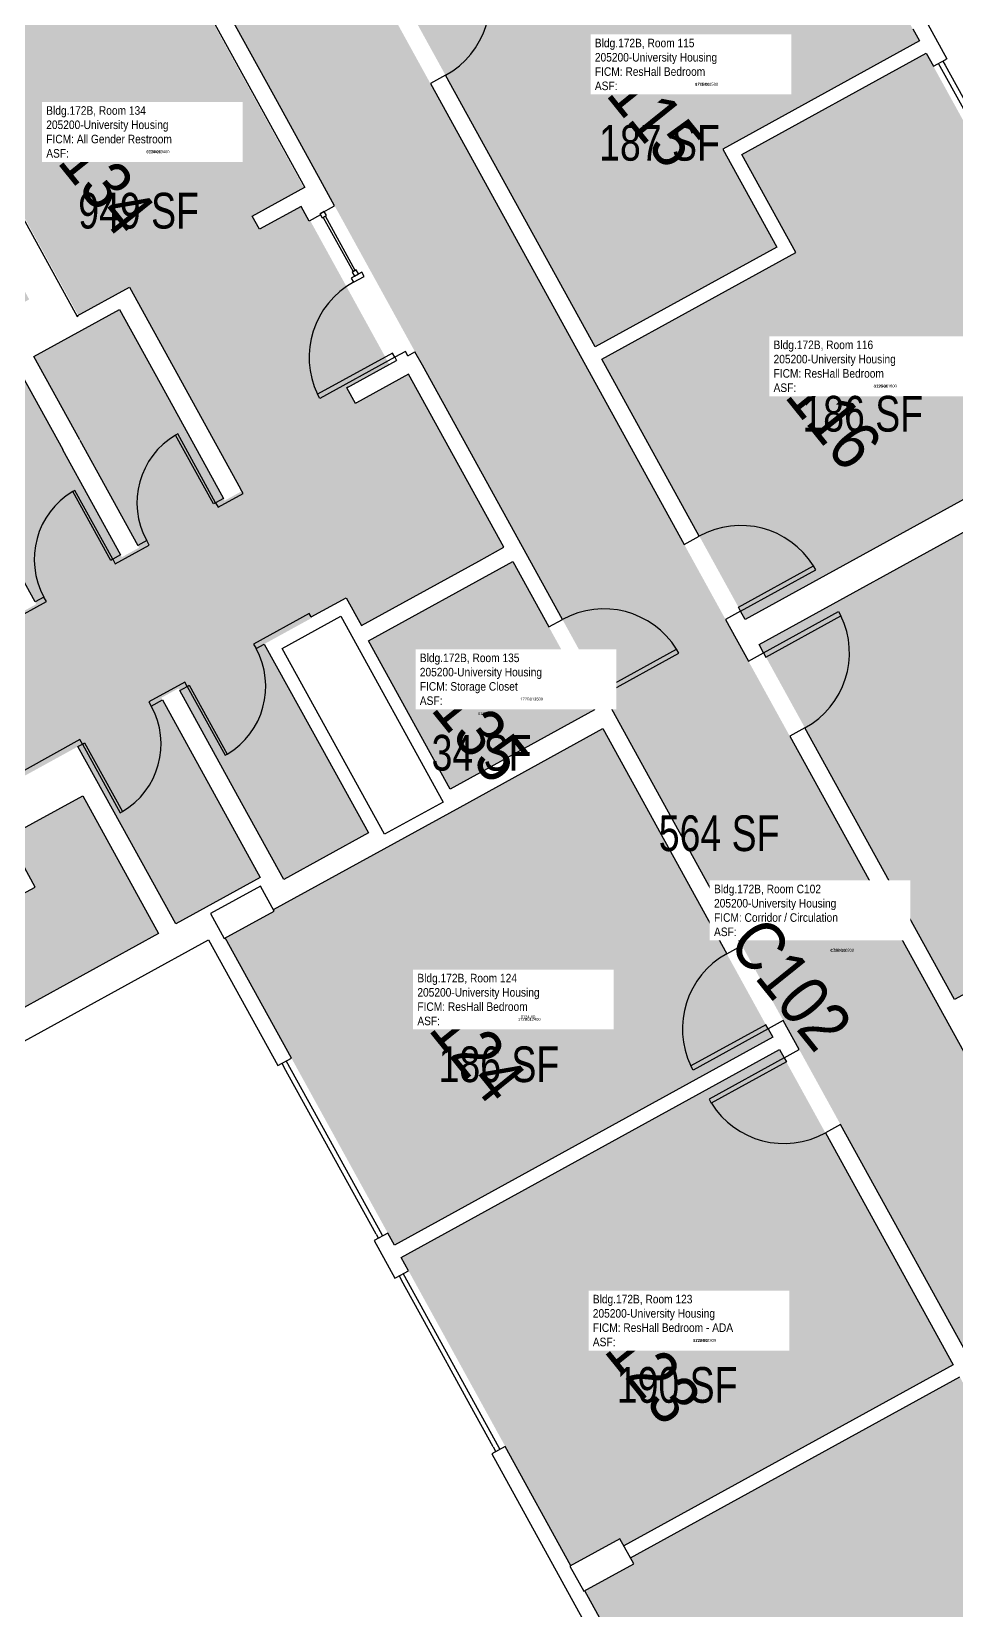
# Model space of a CAD drawing. Header units: inches. Extents: x 69233640 to 69235941, y 27660565 to 27663153.
# Drawn here: x 69235094 to 69235483, y 27660992 to 27661656 of the extents above; entities that cross this region are included whole.
import ezdxf
from ezdxf.enums import TextEntityAlignment as Align

# ---------------------------------------------------------------- set-up
doc = ezdxf.new("R2010")
doc.units = ezdxf.units.IN
doc.header["$LTSCALE"] = 100
doc.header["$MEASUREMENT"] = 0
for name, color, linetype in [('A-COLS', 5, 'CONTINUOUS'), ('A-DOOR', 2, 'CONTINUOUS'), ('A-GLAZ', 1, 'CONTINUOUS'), ('A-IDEN-RNUM', 7, 'CONTINUOUS'), ('A-IDEN-SNUM', 4, 'CONTINUOUS'), ('A-IDEN-VNUM', 4, 'CONTINUOUS'), ('A-WALL', 5, 'CONTINUOUS'), ('AREA-TEXT', 3, 'CONTINUOUS'), ('Rooms-Category-Color', 7, 'CONTINUOUS'), ('Rooms-College-Color', 7, 'CONTINUOUS'), ('Rooms-Department-Color', 7, 'CONTINUOUS'), ('Rooms-Division-Color', 7, 'CONTINUOUS'), ('Rooms-Information', 7, 'CONTINUOUS')]:
    doc.layers.add(name, color=color, linetype=linetype)
doc.styles.add('CP_AREA', font='arial.ttf', dxfattribs={"height": 15})
doc.styles.add('CP_ROOMSNUMBER', font='arial.ttf', dxfattribs={"height": 1})
doc.styles.add('CP_ROOMVNUMBER', font='arial.ttf', dxfattribs={"width": 0.85, "height": 0.075})

# ---------------------------------------------------------------- blocks, each defined once
blk = doc.blocks.new('08_Single-Flush - 08 Door_Single-Flush  3_-0_ x 7_-0_-3899613-LEVEL 1')
at = {"layer": 'A-DOOR'}
for p, q in [((16, 3.62), (16, 39.57)), ((18, 39.57), (16, 39.57)), ((18, 3.62), (18, 39.57)), ((18, 3.62), (16, 3.62))]:
    blk.add_line(p, q, dxfattribs=at)
at = {"layer": 'A-DOOR', "lineweight": 25}
blk.add_arc((18, 3.62), 36, 93.18474, 180, dxfattribs=at)
blk = doc.blocks.new('08_Single-Flush - 08 Door_Single-Flush  3_-0_ x 7_-0_-3899614-LEVEL 1')
at = {"layer": 'A-DOOR'}
for p, q in [((16, -3.62), (16, -39.57)), ((18, -3.62), (16, -3.62)), ((18, -3.62), (18, -39.57)), ((18, -39.57), (16, -39.57))]:
    blk.add_line(p, q, dxfattribs=at)
at = {"layer": 'A-DOOR', "lineweight": 25}
blk.add_arc((18, -3.62), 36, 180, 266.81526, dxfattribs=at)
blk = doc.blocks.new('08_Single-Flush - 08 Door_Single-Flush  3_-0_ x 7_-0_ - 45 MIN-2053442-LEVEL 1')
at = {"layer": 'A-DOOR'}
for p, q in [((16, 3.25), (16, 39.19)), ((18, 39.19), (16, 39.19)), ((18, 3.25), (18, 39.19)), ((18, 3.25), (16, 3.25))]:
    blk.add_line(p, q, dxfattribs=at)
at = {"layer": 'A-DOOR', "lineweight": 25}
blk.add_arc((18, 3.25), 36, 93.18474, 180, dxfattribs=at)
blk = doc.blocks.new('Panel Door2 - Panel Door_2_-9_ x 7_-8_-3133977-LEVEL 1')
at = {"layer": 'A-DOOR'}
for p, q in [((15.5, 1.06), (15.5, 34.05)), ((16.5, 34.05), (15.5, 34.05)), ((16.5, 1.06), (16.5, 34.05)), ((16.5, 1.06), (15.5, 1.06))]:
    blk.add_line(p, q, dxfattribs=at)
at = {"layer": 'A-DOOR', "lineweight": 25}
blk.add_arc((16.5, 1.06), 33, 91.7365, 180, dxfattribs=at)
blk = doc.blocks.new('08_Single-Flush - 08 Door_Single-Flush  3_-0_ x 7_-0_-2482383-LEVEL 1')
at = {"layer": 'A-DOOR'}
for p, q in [((16, -2.5), (16, -38.44)), ((18, -2.5), (16, -2.5)), ((18, -2.5), (18, -38.44)), ((18, -38.44), (16, -38.44))]:
    blk.add_line(p, q, dxfattribs=at)
at = {"layer": 'A-DOOR', "lineweight": 25}
blk.add_arc((18, -2.5), 36, 180, 266.81526, dxfattribs=at)

msp = doc.modelspace()

# ---------------------------------------------------------------- hatches: boundary and pattern name
at = {"layer": 'Rooms-Category-Color', "true_color": 0xadadad}
for points in [[(69235683.3, 27660744.7), (69235735.28, 27660773.3), (69235692.05, 27660851.87), (69235616.61, 27660988.98), (69235541.16, 27661126.1), (69235476.82, 27661243.04), (69235390.42, 27661400.06), (69235325.93, 27661517.27), (69235239.39, 27661674.56), (69235164.57, 27661810.52), (69235108.26, 27661912.87), (69235083.06, 27661958.67), (69235030.51, 27661929.75), (69235085.63, 27661829.58), (69235088.19, 27661824.93), (69235088.19, 27661824.93), (69235215.57, 27661593.42), (69235215.57, 27661593.42), (69235221.75, 27661582.19), (69235254.95, 27661521.84), (69235258.36, 27661515.65), (69235258.36, 27661515.65), (69235300.42, 27661439.21), (69235336.3, 27661373.99), (69235338.38, 27661370.22), (69235338.36, 27661370.21), (69235413.18, 27661234.24), (69235488.89, 27661096.63), (69235639.63, 27660822.67), (69235642.54, 27660817.38), (69235670.48, 27660766.61), (69235670.5, 27660766.63), (69235674.78, 27660758.83), (69235682.73, 27660744.38)], [(69235028.27, 27661436.78), (69235027.78, 27661436.51), (69235027.78, 27661436.5), (69235028.22, 27661436.74), (69235053.11, 27661391.51), (69235045.88, 27661387.54), (69235020.03, 27661434.52), (69235020.08, 27661434.55), (69235001.76, 27661467.85), (69234965.84, 27661448.08), (69234985.12, 27661413.04), (69234985.07, 27661413.01), (69235009.45, 27661368.7), (69234987.89, 27661356.84), (69235017.21, 27661303.57), (69235017.21, 27661303.57), (69235058.75, 27661228.07), (69235147.56, 27661276.94), (69235115.74, 27661334.77), (69235084.25, 27661317.44), (69235095.82, 27661296.41), (69235090.35, 27661293.4), (69235069.57, 27661331.17), (69235113.76, 27661355.48), (69235135.5, 27661315.96), (69235136.47, 27661314.21), (69235154.79, 27661280.92), (69235190.27, 27661300.44), (69235170.96, 27661335.53), (69235170.96, 27661335.53), (69235148.73, 27661375.93), (69235155.96, 27661379.91), (69235180.88, 27661334.63), (69235180.93, 27661334.66), (69235200.21, 27661299.61), (69235235.69, 27661319.13), (69235216.41, 27661354.18), (69235216.36, 27661354.15), (69235191.95, 27661398.5), (69235211.94, 27661409.5), (69235211.7, 27661409.94), (69235226.32, 27661417.98), (69235232.77, 27661406.27), (69235292.52, 27661439.15), (69235252.52, 27661511.87), (69235230.2, 27661499.59), (69235226.58, 27661506.16), (69235244.47, 27661516), (69235211.2, 27661576.46), (69235210.77, 27661576.22), (69235207.39, 27661582.36), (69235189.94, 27661572.76), (69235186.93, 27661578.23), (69235208.59, 27661590.15), (69235159.73, 27661678.96), (69235138.11, 27661667.06), (69235135.1, 27661672.54), (69235156.72, 27661684.43), (69235128.93, 27661734.92), (69235107.49, 27661723.12), (69235104.72, 27661728.16), (69235104.5, 27661728.04), (69235104.48, 27661728.59), (69235125.92, 27661740.39), (69235081.69, 27661820.78), (69235060.03, 27661808.86), (69235057.2, 27661813.87), (69235057.26, 27661813.9), (69235079.96, 27661826.39), (69235030.58, 27661916.13), (69234955.74, 27661874.95), (69235007.89, 27661780.18), (69234986.37, 27661768.34), (69235029.58, 27661689.81), (69235051.15, 27661701.68), (69235054.17, 27661696.21), (69235019.64, 27661677.21), (69235018.37, 27661679.51), (69234975.89, 27661756.72), (69234944.35, 27661739.36), (69234988.61, 27661658.92), (69234983.13, 27661655.91), (69234938.87, 27661736.35), (69234901.64, 27661715.86), (69234945.9, 27661635.42), (69234940.42, 27661632.41), (69234896.16, 27661712.85), (69234858.92, 27661692.36), (69234903.19, 27661611.92), (69234897.71, 27661608.91), (69234853.45, 27661689.35), (69234816.21, 27661668.86), (69234860.47, 27661588.42), (69234860.47, 27661588.42), (69234889.28, 27661536.07), (69234889.28, 27661536.07), (69234933.63, 27661455.46), (69234970.87, 27661475.95), (69234926.51, 27661556.56), (69234931.99, 27661559.57), (69234976.34, 27661478.96), (69235013.58, 27661499.45), (69234969.23, 27661580.06), (69234974.7, 27661583.07), (69235019.05, 27661502.47), (69235093.28, 27661543.31), (69235050.71, 27661620.68), (69235049.44, 27661622.98), (69235083.99, 27661642), (69235086.77, 27661636.96), (69235065.19, 27661625.09), (69235111.56, 27661540.81), (69235112.45, 27661539.19), (69235113.85, 27661536.65), (69235135.37, 27661548.5), (69235182.56, 27661462.74), (69235175.33, 27661458.76), (69235150.44, 27661503.99), (69235150.5, 27661504.02), (69235131.21, 27661539.07), (69235095.29, 27661519.31), (69235114.57, 27661484.26), (69235114.52, 27661484.23), (69235139.41, 27661439), (69235132.18, 27661435.02), (69235106.32, 27661482.01), (69235106.38, 27661482.04), (69235088.06, 27661515.33), (69235052.14, 27661495.56), (69235071.43, 27661460.5), (69235071.38, 27661460.47), (69235096.26, 27661415.26), (69235089.03, 27661411.28), (69235064.14, 27661456.52), (69235064.19, 27661456.55), (69235044.91, 27661491.59), (69235008.99, 27661471.82)]]:
    msp.add_hatch(color=253, dxfattribs=at).paths.add_polyline_path(points)
at = {"layer": 'Rooms-Category-Color', "true_color": 0x728ef3}
for points in [[(69235407.57, 27661759.89), (69235386.99, 27661748.57), (69235385.36, 27661751.53), (69235267.08, 27661686.45), (69235268.71, 27661683.49), (69235248.78, 27661672.52), (69235330.87, 27661523.33), (69235407.09, 27661565.27), (69235384.42, 27661606.48), (69235466.99, 27661651.91)], [(69235393.88, 27661408.81), (69235552.67, 27661496.18), (69235469.82, 27661646.76), (69235392.4, 27661604.16), (69235415.07, 27661562.96), (69235333.7, 27661518.19)], [(69235558.46, 27661485.67), (69235399.67, 27661398.3), (69235481.76, 27661249.11), (69235557.98, 27661291.04), (69235535.61, 27661331.7), (69235618.18, 27661377.13)], [(69235270.05, 27661337.47), (69235330.64, 27661370.81), (69235296.29, 27661433.23), (69235235.7, 27661399.9)], [(69235246.61, 27661145.94), (69235405.41, 27661233.32), (69235334.06, 27661362.99), (69235274.21, 27661330.05), (69235274.15, 27661330.02), (69235271.85, 27661328.76), (69235242.72, 27661312.73), (69235240.42, 27661311.46), (69235195.46, 27661286.73), (69235195.74, 27661286.23), (69235175.54, 27661275.11)], [(69235408.24, 27661228.17), (69235249.44, 27661140.79), (69235320.7, 27661011.28), (69235341.29, 27661022.62), (69235342.92, 27661019.66), (69235481.13, 27661095.7)], [(69235483.96, 27661090.56), (69235345.75, 27661014.51), (69235347.08, 27661012.1), (69235326.48, 27661000.77), (69235471.59, 27660737.06), (69235630.39, 27660824.43)]]:
    msp.add_hatch(color=171, dxfattribs=at).paths.add_polyline_path(points)
at = {"layer": 'Rooms-College-Color', "true_color": 0xadadad}
for points in [[(69235683.3, 27660744.7), (69235735.28, 27660773.3), (69235692.05, 27660851.87), (69235616.61, 27660988.98), (69235541.16, 27661126.1), (69235476.82, 27661243.04), (69235390.42, 27661400.06), (69235325.93, 27661517.27), (69235239.39, 27661674.56), (69235164.57, 27661810.52), (69235108.26, 27661912.87), (69235083.06, 27661958.67), (69235030.51, 27661929.75), (69235085.63, 27661829.58), (69235088.19, 27661824.93), (69235088.19, 27661824.93), (69235215.57, 27661593.42), (69235215.57, 27661593.42), (69235221.75, 27661582.19), (69235254.95, 27661521.84), (69235258.36, 27661515.65), (69235258.36, 27661515.65), (69235300.42, 27661439.21), (69235336.3, 27661373.99), (69235338.38, 27661370.22), (69235338.36, 27661370.21), (69235413.18, 27661234.24), (69235488.89, 27661096.63), (69235639.63, 27660822.67), (69235642.54, 27660817.38), (69235670.48, 27660766.61), (69235670.5, 27660766.63), (69235674.78, 27660758.83), (69235682.73, 27660744.38)], [(69235028.27, 27661436.78), (69235027.78, 27661436.51), (69235027.78, 27661436.5), (69235028.22, 27661436.74), (69235053.11, 27661391.51), (69235045.88, 27661387.54), (69235020.03, 27661434.52), (69235020.08, 27661434.55), (69235001.76, 27661467.85), (69234965.84, 27661448.08), (69234985.12, 27661413.04), (69234985.07, 27661413.01), (69235009.45, 27661368.7), (69234987.89, 27661356.84), (69235017.21, 27661303.57), (69235017.21, 27661303.57), (69235058.75, 27661228.07), (69235147.56, 27661276.94), (69235115.74, 27661334.77), (69235084.25, 27661317.44), (69235095.82, 27661296.41), (69235090.35, 27661293.4), (69235069.57, 27661331.17), (69235113.76, 27661355.48), (69235135.5, 27661315.96), (69235136.47, 27661314.21), (69235154.79, 27661280.92), (69235190.27, 27661300.44), (69235170.96, 27661335.53), (69235170.96, 27661335.53), (69235148.73, 27661375.93), (69235155.96, 27661379.91), (69235180.88, 27661334.63), (69235180.93, 27661334.66), (69235200.21, 27661299.61), (69235235.69, 27661319.13), (69235216.41, 27661354.18), (69235216.36, 27661354.15), (69235191.95, 27661398.5), (69235211.94, 27661409.5), (69235211.7, 27661409.94), (69235226.32, 27661417.98), (69235232.77, 27661406.27), (69235292.52, 27661439.15), (69235252.52, 27661511.87), (69235230.2, 27661499.59), (69235226.58, 27661506.16), (69235244.47, 27661516), (69235211.2, 27661576.46), (69235210.77, 27661576.22), (69235207.39, 27661582.36), (69235189.94, 27661572.76), (69235186.93, 27661578.23), (69235208.59, 27661590.15), (69235159.73, 27661678.96), (69235138.11, 27661667.06), (69235135.1, 27661672.54), (69235156.72, 27661684.43), (69235128.93, 27661734.92), (69235107.49, 27661723.12), (69235104.72, 27661728.16), (69235104.5, 27661728.04), (69235104.48, 27661728.59), (69235125.92, 27661740.39), (69235081.69, 27661820.78), (69235060.03, 27661808.86), (69235057.2, 27661813.87), (69235057.26, 27661813.9), (69235079.96, 27661826.39), (69235030.58, 27661916.13), (69234955.74, 27661874.95), (69235007.89, 27661780.18), (69234986.37, 27661768.34), (69235029.58, 27661689.81), (69235051.15, 27661701.68), (69235054.17, 27661696.21), (69235019.64, 27661677.21), (69235018.37, 27661679.51), (69234975.89, 27661756.72), (69234944.35, 27661739.36), (69234988.61, 27661658.92), (69234983.13, 27661655.91), (69234938.87, 27661736.35), (69234901.64, 27661715.86), (69234945.9, 27661635.42), (69234940.42, 27661632.41), (69234896.16, 27661712.85), (69234858.92, 27661692.36), (69234903.19, 27661611.92), (69234897.71, 27661608.91), (69234853.45, 27661689.35), (69234816.21, 27661668.86), (69234860.47, 27661588.42), (69234860.47, 27661588.42), (69234889.28, 27661536.07), (69234889.28, 27661536.07), (69234933.63, 27661455.46), (69234970.87, 27661475.95), (69234926.51, 27661556.56), (69234931.99, 27661559.57), (69234976.34, 27661478.96), (69235013.58, 27661499.45), (69234969.23, 27661580.06), (69234974.7, 27661583.07), (69235019.05, 27661502.47), (69235093.28, 27661543.31), (69235050.71, 27661620.68), (69235049.44, 27661622.98), (69235083.99, 27661642), (69235086.77, 27661636.96), (69235065.19, 27661625.09), (69235111.56, 27661540.81), (69235112.45, 27661539.19), (69235113.85, 27661536.65), (69235135.37, 27661548.5), (69235182.56, 27661462.74), (69235175.33, 27661458.76), (69235150.44, 27661503.99), (69235150.5, 27661504.02), (69235131.21, 27661539.07), (69235095.29, 27661519.31), (69235114.57, 27661484.26), (69235114.52, 27661484.23), (69235139.41, 27661439), (69235132.18, 27661435.02), (69235106.32, 27661482.01), (69235106.38, 27661482.04), (69235088.06, 27661515.33), (69235052.14, 27661495.56), (69235071.43, 27661460.5), (69235071.38, 27661460.47), (69235096.26, 27661415.26), (69235089.03, 27661411.28), (69235064.14, 27661456.52), (69235064.19, 27661456.55), (69235044.91, 27661491.59), (69235008.99, 27661471.82)], [(69235407.57, 27661759.89), (69235386.99, 27661748.57), (69235385.36, 27661751.53), (69235267.08, 27661686.45), (69235268.71, 27661683.49), (69235248.78, 27661672.52), (69235330.87, 27661523.33), (69235407.09, 27661565.27), (69235384.42, 27661606.48), (69235466.99, 27661651.91)], [(69235393.88, 27661408.81), (69235552.67, 27661496.18), (69235469.82, 27661646.76), (69235392.4, 27661604.16), (69235415.07, 27661562.96), (69235333.7, 27661518.19)], [(69235558.46, 27661485.67), (69235399.67, 27661398.3), (69235481.76, 27661249.11), (69235557.98, 27661291.04), (69235535.61, 27661331.7), (69235618.18, 27661377.13)], [(69235270.05, 27661337.47), (69235330.64, 27661370.81), (69235296.29, 27661433.23), (69235235.7, 27661399.9)], [(69235246.61, 27661145.94), (69235405.41, 27661233.32), (69235334.06, 27661362.99), (69235274.21, 27661330.05), (69235274.15, 27661330.02), (69235271.85, 27661328.76), (69235242.72, 27661312.73), (69235240.42, 27661311.46), (69235195.46, 27661286.73), (69235195.74, 27661286.23), (69235175.54, 27661275.11)], [(69235408.24, 27661228.17), (69235249.44, 27661140.79), (69235320.7, 27661011.28), (69235341.29, 27661022.62), (69235342.92, 27661019.66), (69235481.13, 27661095.7)], [(69235483.96, 27661090.56), (69235345.75, 27661014.51), (69235347.08, 27661012.1), (69235326.48, 27661000.77), (69235471.59, 27660737.06), (69235630.39, 27660824.43)]]:
    msp.add_hatch(color=253, dxfattribs=at).paths.add_polyline_path(points)
at = {"layer": 'Rooms-Department-Color', "true_color": 0xacacac}
for points in [[(69235683.3, 27660744.7), (69235735.28, 27660773.3), (69235692.05, 27660851.87), (69235616.61, 27660988.98), (69235541.16, 27661126.1), (69235476.82, 27661243.04), (69235390.42, 27661400.06), (69235325.93, 27661517.27), (69235239.39, 27661674.56), (69235164.57, 27661810.52), (69235108.26, 27661912.87), (69235083.06, 27661958.67), (69235030.51, 27661929.75), (69235085.63, 27661829.58), (69235088.19, 27661824.93), (69235088.19, 27661824.93), (69235215.57, 27661593.42), (69235215.57, 27661593.42), (69235221.75, 27661582.19), (69235254.95, 27661521.84), (69235258.36, 27661515.65), (69235258.36, 27661515.65), (69235300.42, 27661439.21), (69235336.3, 27661373.99), (69235338.38, 27661370.22), (69235338.36, 27661370.21), (69235413.18, 27661234.24), (69235488.89, 27661096.63), (69235639.63, 27660822.67), (69235642.54, 27660817.38), (69235670.48, 27660766.61), (69235670.5, 27660766.63), (69235674.78, 27660758.83), (69235682.73, 27660744.38)], [(69235028.27, 27661436.78), (69235027.78, 27661436.51), (69235027.78, 27661436.5), (69235028.22, 27661436.74), (69235053.11, 27661391.51), (69235045.88, 27661387.54), (69235020.03, 27661434.52), (69235020.08, 27661434.55), (69235001.76, 27661467.85), (69234965.84, 27661448.08), (69234985.12, 27661413.04), (69234985.07, 27661413.01), (69235009.45, 27661368.7), (69234987.89, 27661356.84), (69235017.21, 27661303.57), (69235017.21, 27661303.57), (69235058.75, 27661228.07), (69235147.56, 27661276.94), (69235115.74, 27661334.77), (69235084.25, 27661317.44), (69235095.82, 27661296.41), (69235090.35, 27661293.4), (69235069.57, 27661331.17), (69235113.76, 27661355.48), (69235135.5, 27661315.96), (69235136.47, 27661314.21), (69235154.79, 27661280.92), (69235190.27, 27661300.44), (69235170.96, 27661335.53), (69235170.96, 27661335.53), (69235148.73, 27661375.93), (69235155.96, 27661379.91), (69235180.88, 27661334.63), (69235180.93, 27661334.66), (69235200.21, 27661299.61), (69235235.69, 27661319.13), (69235216.41, 27661354.18), (69235216.36, 27661354.15), (69235191.95, 27661398.5), (69235211.94, 27661409.5), (69235211.7, 27661409.94), (69235226.32, 27661417.98), (69235232.77, 27661406.27), (69235292.52, 27661439.15), (69235252.52, 27661511.87), (69235230.2, 27661499.59), (69235226.58, 27661506.16), (69235244.47, 27661516), (69235211.2, 27661576.46), (69235210.77, 27661576.22), (69235207.39, 27661582.36), (69235189.94, 27661572.76), (69235186.93, 27661578.23), (69235208.59, 27661590.15), (69235159.73, 27661678.96), (69235138.11, 27661667.06), (69235135.1, 27661672.54), (69235156.72, 27661684.43), (69235128.93, 27661734.92), (69235107.49, 27661723.12), (69235104.72, 27661728.16), (69235104.5, 27661728.04), (69235104.48, 27661728.59), (69235125.92, 27661740.39), (69235081.69, 27661820.78), (69235060.03, 27661808.86), (69235057.2, 27661813.87), (69235057.26, 27661813.9), (69235079.96, 27661826.39), (69235030.58, 27661916.13), (69234955.74, 27661874.95), (69235007.89, 27661780.18), (69234986.37, 27661768.34), (69235029.58, 27661689.81), (69235051.15, 27661701.68), (69235054.17, 27661696.21), (69235019.64, 27661677.21), (69235018.37, 27661679.51), (69234975.89, 27661756.72), (69234944.35, 27661739.36), (69234988.61, 27661658.92), (69234983.13, 27661655.91), (69234938.87, 27661736.35), (69234901.64, 27661715.86), (69234945.9, 27661635.42), (69234940.42, 27661632.41), (69234896.16, 27661712.85), (69234858.92, 27661692.36), (69234903.19, 27661611.92), (69234897.71, 27661608.91), (69234853.45, 27661689.35), (69234816.21, 27661668.86), (69234860.47, 27661588.42), (69234860.47, 27661588.42), (69234889.28, 27661536.07), (69234889.28, 27661536.07), (69234933.63, 27661455.46), (69234970.87, 27661475.95), (69234926.51, 27661556.56), (69234931.99, 27661559.57), (69234976.34, 27661478.96), (69235013.58, 27661499.45), (69234969.23, 27661580.06), (69234974.7, 27661583.07), (69235019.05, 27661502.47), (69235093.28, 27661543.31), (69235050.71, 27661620.68), (69235049.44, 27661622.98), (69235083.99, 27661642), (69235086.77, 27661636.96), (69235065.19, 27661625.09), (69235111.56, 27661540.81), (69235112.45, 27661539.19), (69235113.85, 27661536.65), (69235135.37, 27661548.5), (69235182.56, 27661462.74), (69235175.33, 27661458.76), (69235150.44, 27661503.99), (69235150.5, 27661504.02), (69235131.21, 27661539.07), (69235095.29, 27661519.31), (69235114.57, 27661484.26), (69235114.52, 27661484.23), (69235139.41, 27661439), (69235132.18, 27661435.02), (69235106.32, 27661482.01), (69235106.38, 27661482.04), (69235088.06, 27661515.33), (69235052.14, 27661495.56), (69235071.43, 27661460.5), (69235071.38, 27661460.47), (69235096.26, 27661415.26), (69235089.03, 27661411.28), (69235064.14, 27661456.52), (69235064.19, 27661456.55), (69235044.91, 27661491.59), (69235008.99, 27661471.82)]]:
    msp.add_hatch(color=253, dxfattribs=at).paths.add_polyline_path(points)
at = {"layer": 'Rooms-Department-Color', "true_color": 0x604aed}
for points in [[(69235407.57, 27661759.89), (69235386.99, 27661748.57), (69235385.36, 27661751.53), (69235267.08, 27661686.45), (69235268.71, 27661683.49), (69235248.78, 27661672.52), (69235330.87, 27661523.33), (69235407.09, 27661565.27), (69235384.42, 27661606.48), (69235466.99, 27661651.91)], [(69235393.88, 27661408.81), (69235552.67, 27661496.18), (69235469.82, 27661646.76), (69235392.4, 27661604.16), (69235415.07, 27661562.96), (69235333.7, 27661518.19)], [(69235558.46, 27661485.67), (69235399.67, 27661398.3), (69235481.76, 27661249.11), (69235557.98, 27661291.04), (69235535.61, 27661331.7), (69235618.18, 27661377.13)], [(69235270.05, 27661337.47), (69235330.64, 27661370.81), (69235296.29, 27661433.23), (69235235.7, 27661399.9)], [(69235246.61, 27661145.94), (69235405.41, 27661233.32), (69235334.06, 27661362.99), (69235274.21, 27661330.05), (69235274.15, 27661330.02), (69235271.85, 27661328.76), (69235242.72, 27661312.73), (69235240.42, 27661311.46), (69235195.46, 27661286.73), (69235195.74, 27661286.23), (69235175.54, 27661275.11)], [(69235408.24, 27661228.17), (69235249.44, 27661140.79), (69235320.7, 27661011.28), (69235341.29, 27661022.62), (69235342.92, 27661019.66), (69235481.13, 27661095.7)], [(69235483.96, 27661090.56), (69235345.75, 27661014.51), (69235347.08, 27661012.1), (69235326.48, 27661000.77), (69235471.59, 27660737.06), (69235630.39, 27660824.43)]]:
    msp.add_hatch(color=173, dxfattribs=at).paths.add_polyline_path(points)
at = {"layer": 'Rooms-Division-Color', "true_color": 0xadadad}
for points in [[(69235683.3, 27660744.7), (69235735.28, 27660773.3), (69235692.05, 27660851.87), (69235616.61, 27660988.98), (69235541.16, 27661126.1), (69235476.82, 27661243.04), (69235390.42, 27661400.06), (69235325.93, 27661517.27), (69235239.39, 27661674.56), (69235164.57, 27661810.52), (69235108.26, 27661912.87), (69235083.06, 27661958.67), (69235030.51, 27661929.75), (69235085.63, 27661829.58), (69235088.19, 27661824.93), (69235088.19, 27661824.93), (69235215.57, 27661593.42), (69235215.57, 27661593.42), (69235221.75, 27661582.19), (69235254.95, 27661521.84), (69235258.36, 27661515.65), (69235258.36, 27661515.65), (69235300.42, 27661439.21), (69235336.3, 27661373.99), (69235338.38, 27661370.22), (69235338.36, 27661370.21), (69235413.18, 27661234.24), (69235488.89, 27661096.63), (69235639.63, 27660822.67), (69235642.54, 27660817.38), (69235670.48, 27660766.61), (69235670.5, 27660766.63), (69235674.78, 27660758.83), (69235682.73, 27660744.38)], [(69235028.27, 27661436.78), (69235027.78, 27661436.51), (69235027.78, 27661436.5), (69235028.22, 27661436.74), (69235053.11, 27661391.51), (69235045.88, 27661387.54), (69235020.03, 27661434.52), (69235020.08, 27661434.55), (69235001.76, 27661467.85), (69234965.84, 27661448.08), (69234985.12, 27661413.04), (69234985.07, 27661413.01), (69235009.45, 27661368.7), (69234987.89, 27661356.84), (69235017.21, 27661303.57), (69235017.21, 27661303.57), (69235058.75, 27661228.07), (69235147.56, 27661276.94), (69235115.74, 27661334.77), (69235084.25, 27661317.44), (69235095.82, 27661296.41), (69235090.35, 27661293.4), (69235069.57, 27661331.17), (69235113.76, 27661355.48), (69235135.5, 27661315.96), (69235136.47, 27661314.21), (69235154.79, 27661280.92), (69235190.27, 27661300.44), (69235170.96, 27661335.53), (69235170.96, 27661335.53), (69235148.73, 27661375.93), (69235155.96, 27661379.91), (69235180.88, 27661334.63), (69235180.93, 27661334.66), (69235200.21, 27661299.61), (69235235.69, 27661319.13), (69235216.41, 27661354.18), (69235216.36, 27661354.15), (69235191.95, 27661398.5), (69235211.94, 27661409.5), (69235211.7, 27661409.94), (69235226.32, 27661417.98), (69235232.77, 27661406.27), (69235292.52, 27661439.15), (69235252.52, 27661511.87), (69235230.2, 27661499.59), (69235226.58, 27661506.16), (69235244.47, 27661516), (69235211.2, 27661576.46), (69235210.77, 27661576.22), (69235207.39, 27661582.36), (69235189.94, 27661572.76), (69235186.93, 27661578.23), (69235208.59, 27661590.15), (69235159.73, 27661678.96), (69235138.11, 27661667.06), (69235135.1, 27661672.54), (69235156.72, 27661684.43), (69235128.93, 27661734.92), (69235107.49, 27661723.12), (69235104.72, 27661728.16), (69235104.5, 27661728.04), (69235104.48, 27661728.59), (69235125.92, 27661740.39), (69235081.69, 27661820.78), (69235060.03, 27661808.86), (69235057.2, 27661813.87), (69235057.26, 27661813.9), (69235079.96, 27661826.39), (69235030.58, 27661916.13), (69234955.74, 27661874.95), (69235007.89, 27661780.18), (69234986.37, 27661768.34), (69235029.58, 27661689.81), (69235051.15, 27661701.68), (69235054.17, 27661696.21), (69235019.64, 27661677.21), (69235018.37, 27661679.51), (69234975.89, 27661756.72), (69234944.35, 27661739.36), (69234988.61, 27661658.92), (69234983.13, 27661655.91), (69234938.87, 27661736.35), (69234901.64, 27661715.86), (69234945.9, 27661635.42), (69234940.42, 27661632.41), (69234896.16, 27661712.85), (69234858.92, 27661692.36), (69234903.19, 27661611.92), (69234897.71, 27661608.91), (69234853.45, 27661689.35), (69234816.21, 27661668.86), (69234860.47, 27661588.42), (69234860.47, 27661588.42), (69234889.28, 27661536.07), (69234889.28, 27661536.07), (69234933.63, 27661455.46), (69234970.87, 27661475.95), (69234926.51, 27661556.56), (69234931.99, 27661559.57), (69234976.34, 27661478.96), (69235013.58, 27661499.45), (69234969.23, 27661580.06), (69234974.7, 27661583.07), (69235019.05, 27661502.47), (69235093.28, 27661543.31), (69235050.71, 27661620.68), (69235049.44, 27661622.98), (69235083.99, 27661642), (69235086.77, 27661636.96), (69235065.19, 27661625.09), (69235111.56, 27661540.81), (69235112.45, 27661539.19), (69235113.85, 27661536.65), (69235135.37, 27661548.5), (69235182.56, 27661462.74), (69235175.33, 27661458.76), (69235150.44, 27661503.99), (69235150.5, 27661504.02), (69235131.21, 27661539.07), (69235095.29, 27661519.31), (69235114.57, 27661484.26), (69235114.52, 27661484.23), (69235139.41, 27661439), (69235132.18, 27661435.02), (69235106.32, 27661482.01), (69235106.38, 27661482.04), (69235088.06, 27661515.33), (69235052.14, 27661495.56), (69235071.43, 27661460.5), (69235071.38, 27661460.47), (69235096.26, 27661415.26), (69235089.03, 27661411.28), (69235064.14, 27661456.52), (69235064.19, 27661456.55), (69235044.91, 27661491.59), (69235008.99, 27661471.82)]]:
    msp.add_hatch(color=253, dxfattribs=at).paths.add_polyline_path(points)
at = {"layer": 'Rooms-Division-Color', "true_color": 0x604aed}
for points in [[(69235407.57, 27661759.89), (69235386.99, 27661748.57), (69235385.36, 27661751.53), (69235267.08, 27661686.45), (69235268.71, 27661683.49), (69235248.78, 27661672.52), (69235330.87, 27661523.33), (69235407.09, 27661565.27), (69235384.42, 27661606.48), (69235466.99, 27661651.91)], [(69235393.88, 27661408.81), (69235552.67, 27661496.18), (69235469.82, 27661646.76), (69235392.4, 27661604.16), (69235415.07, 27661562.96), (69235333.7, 27661518.19)], [(69235558.46, 27661485.67), (69235399.67, 27661398.3), (69235481.76, 27661249.11), (69235557.98, 27661291.04), (69235535.61, 27661331.7), (69235618.18, 27661377.13)], [(69235270.05, 27661337.47), (69235330.64, 27661370.81), (69235296.29, 27661433.23), (69235235.7, 27661399.9)], [(69235246.61, 27661145.94), (69235405.41, 27661233.32), (69235334.06, 27661362.99), (69235274.21, 27661330.05), (69235274.15, 27661330.02), (69235271.85, 27661328.76), (69235242.72, 27661312.73), (69235240.42, 27661311.46), (69235195.46, 27661286.73), (69235195.74, 27661286.23), (69235175.54, 27661275.11)], [(69235408.24, 27661228.17), (69235249.44, 27661140.79), (69235320.7, 27661011.28), (69235341.29, 27661022.62), (69235342.92, 27661019.66), (69235481.13, 27661095.7)], [(69235483.96, 27661090.56), (69235345.75, 27661014.51), (69235347.08, 27661012.1), (69235326.48, 27661000.77), (69235471.59, 27660737.06), (69235630.39, 27660824.43)]]:
    msp.add_hatch(color=173, dxfattribs=at).paths.add_polyline_path(points)

# ---------------------------------------------------------------- linework, layer by layer
at = {"layer": 'A-COLS', "lineweight": -3}
for p, q in [((69235190.4, 27661296.85), (69235169.37, 27661285.28)), ((69235196.18, 27661286.34), (69235190.4, 27661296.85)), ((69235169.37, 27661285.28), (69235175.16, 27661274.77)), ((69235175.16, 27661274.77), (69235196.18, 27661286.34)), ((69235341.29, 27661022.62), (69235320.26, 27661011.05)), ((69235347.08, 27661012.1), (69235341.29, 27661022.62)), ((69235320.26, 27661011.05), (69235326.05, 27661000.53)), ((69235326.05, 27661000.53), (69235347.08, 27661012.1))]:
    msp.add_line(p, q, dxfattribs=at)
at = {"layer": 'A-GLAZ', "lineweight": -3}
for p, q in [((69235515.28, 27661569.33), (69235475.04, 27661642.47)), ((69235476.79, 27661643.43), (69235477.75, 27661641.68)), ((69235477.75, 27661641.68), (69235487.4, 27661624.16)), ((69235217.62, 27661578.28), (69235216.75, 27661577.79)), ((69235216.75, 27661577.79), (69235229.28, 27661555.02)), ((69235230.16, 27661555.5), (69235217.62, 27661578.28)), ((69235229.28, 27661555.02), (69235230.16, 27661555.5)), ((69235199.4, 27661222.41), (69235200.36, 27661220.65)), ((69235241.39, 27661150.23), (69235201.15, 27661223.37)), ((69235229.29, 27661168.09), (69235200.36, 27661220.65)), ((69235238.93, 27661150.56), (69235229.29, 27661168.09)), ((69235238.93, 27661150.56), (69235239.89, 27661148.81)), ((69235241.64, 27661149.78), (69235241.39, 27661150.23)), ((69235248.57, 27661133.04), (69235249.53, 27661131.29)), ((69235259.17, 27661113.77), (69235249.53, 27661131.29)), ((69235290.57, 27661060.86), (69235250.32, 27661134)), ((69235278.46, 27661078.72), (69235259.17, 27661113.77)), ((69235288.1, 27661061.2), (69235278.46, 27661078.72)), ((69235288.1, 27661061.2), (69235289.06, 27661059.44)), ((69235290.81, 27661060.41), (69235290.57, 27661060.86))]:
    msp.add_line(p, q, dxfattribs=at)
at = {"layer": 'A-GLAZ', "lineweight": -3, "extrusion": (0, 0, -1)}
for p, q in [((69235217.1, 27661580.27), (69235215.38, 27661579.32)), ((69235218.06, 27661578.52), (69235217.1, 27661580.27)), ((69235215.59, 27661578.87), (69235216.31, 27661577.55)), ((69235216.31, 27661577.55), (69235218.06, 27661578.52)), ((69235230.6, 27661555.74), (69235228.84, 27661554.77)), ((69235228.84, 27661554.77), (69235229.81, 27661553.02)), ((69235229.81, 27661553.02), (69235231.56, 27661553.99)), ((69235231.56, 27661553.99), (69235230.6, 27661555.74))]:
    msp.add_line(p, q, dxfattribs=at)
at = {"layer": 'A-WALL', "lineweight": -3}
for p, q in [((69235195.96, 27661629.06), (69235088.19, 27661824.93)), ((69235160.11, 27661679.17), (69235208.98, 27661590.37)), ((69235469.86, 27661660.17), (69235478.54, 27661644.4)), ((69235464.17, 27661657.04), (69235466.99, 27661651.91)), ((69235466.99, 27661651.91), (69235384.42, 27661606.48)), ((69235392.4, 27661604.16), (69235469.82, 27661646.76)), ((69235469.82, 27661646.76), (69235472.85, 27661641.26)), ((69235472.85, 27661641.26), (69235478.02, 27661644.11)), ((69235478.54, 27661644.4), (69235478.02, 27661644.11)), ((69235268.06, 27661637.48), (69235261.71, 27661633.98)), ((69235261.71, 27661633.98), (69235368.25, 27661440.36)), ((69235330.87, 27661523.33), (69235268.06, 27661637.48)), ((69235215.57, 27661593.42), (69235195.96, 27661629.06)), ((69235113.6, 27661535.94), (69235064.7, 27661624.82)), ((69235384.42, 27661606.48), (69235407.09, 27661565.27)), ((69235415.07, 27661562.96), (69235392.4, 27661604.16)), ((69235221.48, 27661582.68), (69235215.57, 27661593.42)), ((69235186.93, 27661578.23), (69235209.03, 27661590.4)), ((69235207.39, 27661582.36), (69235189.94, 27661572.76)), ((69235210.77, 27661576.22), (69235207.39, 27661582.36)), ((69235215.38, 27661579.32), (69235221.48, 27661582.68)), ((69235189.94, 27661572.76), (69235186.93, 27661578.23)), ((69235215.62, 27661578.89), (69235210.77, 27661576.22)), ((69235215.38, 27661579.33), (69235215.62, 27661578.89)), ((69235407.09, 27661565.27), (69235330.87, 27661523.33)), ((69235333.7, 27661518.19), (69235415.07, 27661562.96)), ((69235232.87, 27661554.71), (69235228.49, 27661552.3)), ((69235233.84, 27661552.96), (69235232.87, 27661554.71)), ((69235113.41, 27661536.41), (69235135.37, 27661548.5)), ((69235135.37, 27661548.5), (69235182.04, 27661463.67)), ((69235228.49, 27661552.3), (69235229.46, 27661550.55)), ((69235229.46, 27661550.55), (69235233.84, 27661552.96)), ((69235095.29, 27661519.31), (69235131.21, 27661539.07)), ((69235113.41, 27661536.41), (69235113.65, 27661535.98)), ((69235131.21, 27661539.07), (69235150.5, 27661504.02)), ((69235251.19, 27661521.42), (69235246.81, 27661519.01)), ((69235252.16, 27661519.66), (69235251.19, 27661521.42)), ((69235252.16, 27661519.66), (69235255.22, 27661521.35)), ((69235258.36, 27661515.65), (69235255.22, 27661521.35)), ((69235088.06, 27661515.33), (69235107.34, 27661480.28)), ((69235114.57, 27661484.26), (69235095.29, 27661519.31)), ((69235226.58, 27661506.16), (69235247.53, 27661517.69)), ((69235246.81, 27661519.01), (69235247.53, 27661517.69)), ((69235317.13, 27661408.84), (69235258.36, 27661515.65)), ((69235374.6, 27661443.86), (69235333.7, 27661518.19)), ((69235252.52, 27661511.87), (69235230.63, 27661499.83)), ((69235292.52, 27661439.15), (69235252.52, 27661511.87)), ((69235150.44, 27661503.99), (69235174.82, 27661459.69)), ((69235227.02, 27661506.41), (69235226.58, 27661506.16)), ((69235230.2, 27661499.59), (69235226.58, 27661506.16)), ((69235230.63, 27661499.83), (69235230.2, 27661499.59)), ((69235552.67, 27661496.18), (69235393.88, 27661408.81)), ((69235114.52, 27661484.23), (69235138.89, 27661439.93)), ((69235399.67, 27661398.3), (69235558.46, 27661485.67)), ((69235107.29, 27661480.25), (69235131.67, 27661435.95)), ((69235172.55, 27661456.02), (69235183.06, 27661461.81)), ((69235183.06, 27661461.81), (69235182.04, 27661463.67)), ((69235095.74, 27661416.19), (69235071.38, 27661460.47)), ((69235174.82, 27661459.69), (69235171.52, 27661457.88)), ((69235171.52, 27661457.88), (69235172.55, 27661456.02)), ((69235142.61, 27661441.98), (69235138.89, 27661439.93)), ((69235143.64, 27661440.11), (69235142.61, 27661441.98)), ((69235368.25, 27661440.36), (69235374.6, 27661443.86)), ((69235131.67, 27661435.95), (69235128.38, 27661434.14)), ((69235128.38, 27661434.14), (69235129.4, 27661432.28)), ((69235129.4, 27661432.28), (69235143.64, 27661440.11)), ((69235281.98, 27661433.35), (69235292.52, 27661439.15)), ((69235232.77, 27661406.27), (69235281.98, 27661433.35)), ((69235235.7, 27661399.9), (69235296.29, 27661433.23)), ((69235296.29, 27661433.23), (69235311.43, 27661405.71)), ((69235085.82, 27661408.3), (69235100.49, 27661416.37)), ((69235099.47, 27661418.24), (69235095.74, 27661416.19)), ((69235100.49, 27661416.37), (69235099.47, 27661418.24)), ((69235211.63, 27661409.9), (69235226.32, 27661417.98)), ((69235226.32, 27661417.98), (69235232.77, 27661406.27)), ((69235210.85, 27661411.33), (69235187.48, 27661398.47)), ((69235199.53, 27661396.68), (69235224.06, 27661410.17)), ((69235211.63, 27661409.9), (69235210.85, 27661411.33)), ((69235224.06, 27661410.17), (69235267.02, 27661332.09)), ((69235311.43, 27661405.71), (69235317.13, 27661408.84)), ((69235391.95, 27661412.32), (69235385.6, 27661408.82)), ((69235385.6, 27661408.82), (69235395.24, 27661391.3)), ((69235393.88, 27661408.81), (69235391.95, 27661412.32)), ((69235187.48, 27661398.47), (69235188.51, 27661396.6)), ((69235188.51, 27661396.6), (69235191.95, 27661398.5)), ((69235191.95, 27661398.5), (69235216.36, 27661354.15)), ((69235242.49, 27661318.59), (69235199.53, 27661396.68)), ((69235270.05, 27661337.47), (69235235.7, 27661399.9)), ((69235395.24, 27661391.3), (69235401.59, 27661394.79)), ((69235401.59, 27661394.79), (69235399.67, 27661398.3)), ((69235158.57, 27661382.56), (69235143.51, 27661374.27)), ((69235159.59, 27661380.7), (69235158.57, 27661382.56)), ((69235144.54, 27661372.41), (69235149.25, 27661375)), ((69235149.25, 27661375), (69235170.96, 27661335.53)), ((69235156.47, 27661378.98), (69235159.59, 27661380.7)), ((69235180.88, 27661334.63), (69235156.47, 27661378.98)), ((69235334.48, 27661377.3), (69235328.79, 27661374.17)), ((69235336.33, 27661373.94), (69235334.48, 27661377.3)), ((69235143.51, 27661374.27), (69235144.54, 27661372.41)), ((69235330.64, 27661370.81), (69235270.05, 27661337.47)), ((69235328.79, 27661374.17), (69235330.64, 27661370.81)), ((69235392.48, 27661271.86), (69235336.31, 27661373.93)), ((69235274.15, 27661330.02), (69235334.06, 27661362.99)), ((69235334.06, 27661362.99), (69235386.12, 27661268.36)), ((69235418.95, 27661363.25), (69235412.6, 27661359.76)), ((69235481.76, 27661249.11), (69235418.95, 27661363.25)), ((69235114.6, 27661358.36), (69235052.56, 27661324.23)), ((69235113.76, 27661355.48), (69235115.62, 27661356.5)), ((69235135.5, 27661315.96), (69235113.76, 27661355.48)), ((69235115.62, 27661356.5), (69235114.6, 27661358.36)), ((69235412.6, 27661359.76), (69235519.14, 27661166.13)), ((69235216.41, 27661354.18), (69235235.69, 27661319.13)), ((69235084.25, 27661317.44), (69235115.74, 27661334.77)), ((69235115.74, 27661334.77), (69235147.56, 27661276.94)), ((69235170.96, 27661335.53), (69235190.27, 27661300.44)), ((69235200.21, 27661299.61), (69235180.88, 27661334.63)), ((69235195.85, 27661286.94), (69235274.15, 27661330.02)), ((69235267.02, 27661332.09), (69235242.49, 27661318.59)), ((69235095.82, 27661296.41), (69235084.25, 27661317.44)), ((69235154.79, 27661280.92), (69235135.5, 27661315.96)), ((69235235.69, 27661319.13), (69235200.21, 27661299.61)), ((69235090.35, 27661293.4), (69235095.82, 27661296.41)), ((69235190.27, 27661300.44), (69235154.79, 27661280.92)), ((69235557.98, 27661291.04), (69235481.76, 27661249.11)), ((69235147.56, 27661276.94), (69235058.75, 27661228.07)), ((69235203.34, 27661224.57), (69235175.59, 27661275.01)), ((69235069.43, 27661219.69), (69235168.59, 27661274.25)), ((69235168.59, 27661274.25), (69235197.64, 27661221.44)), ((69235386.12, 27661268.36), (69235392.48, 27661271.86)), ((69235409.83, 27661240.32), (69235403.48, 27661236.82)), ((69235403.48, 27661236.82), (69235405.41, 27661233.32)), ((69235416.52, 27661228.16), (69235409.83, 27661240.32)), ((69235405.41, 27661233.32), (69235246.61, 27661145.94)), ((69235197.64, 27661221.44), (69235203.34, 27661224.57)), ((69235249.44, 27661140.79), (69235408.24, 27661228.17)), ((69235408.24, 27661228.17), (69235410.17, 27661224.67)), ((69235410.17, 27661224.67), (69235416.52, 27661228.16)), ((69235433.87, 27661196.62), (69235427.52, 27661193.13)), ((69235534.54, 27661013.67), (69235433.87, 27661196.62)), ((69235427.52, 27661193.13), (69235481.13, 27661095.7)), ((69235243.83, 27661150.98), (69235238.14, 27661147.85)), ((69235246.61, 27661145.94), (69235243.83, 27661150.98)), ((69235238.14, 27661147.85), (69235246.82, 27661132.08)), ((69235252.51, 27661135.21), (69235249.44, 27661140.79)), ((69235246.82, 27661132.08), (69235247.34, 27661132.36)), ((69235247.34, 27661132.36), (69235252.51, 27661135.21)), ((69235481.13, 27661095.7), (69235342.92, 27661019.66)), ((69235345.75, 27661014.51), (69235483.96, 27661090.56)), ((69235293.13, 27661061.4), (69235287.43, 27661058.26)), ((69235287.43, 27661058.26), (69235348.51, 27660947.26)), ((69235320.7, 27661011.28), (69235293.13, 27661061.4)), ((69235354.2, 27660950.39), (69235326.48, 27661000.77))]:
    msp.add_line(p, q, dxfattribs=at)

# ---------------------------------------------------------------- block references
at = {"layer": 'A-DOOR', "lineweight": -3}
for name, p, rotation in [('08_Single-Flush - 08 Door_Single-Flush  3_-0_ x 7_-0_-3899614-LEVEL 1', (69235256.21, 27661651.5), 118.8208220825776), ('08_Single-Flush - 08 Door_Single-Flush  3_-0_ x 7_-0_-2482383-LEVEL 1', (69235240.32, 27661535.98), 298.8208220825765), ('Panel Door2 - Panel Door_2_-9_ x 7_-8_-3133977-LEVEL 1', (69235157.58, 27661449), 28.82096873909546), ('Panel Door2 - Panel Door_2_-9_ x 7_-8_-3133977-LEVEL 1', (69235114.44, 27661425.26), 28.82096873909546), ('08_Single-Flush - 08 Door_Single-Flush  3_-0_ x 7_-0_-3899613-LEVEL 1', (69235380.1, 27661426.34), 298.8208220825776), ('08_Single-Flush - 08 Door_Single-Flush  3_-0_ x 7_-0_ - 45 MIN-2053442-LEVEL 1', (69235322.96, 27661391.5), 298.8215230235934), ('08_Single-Flush - 08 Door_Single-Flush  3_-0_ x 7_-0_-3899614-LEVEL 1', (69235407.1, 27661377.28), 118.8208220825776), ('Panel Door2 - Panel Door_2_-9_ x 7_-8_-3133977-LEVEL 1', (69235173.54, 27661389.58), 208.8206526036247), ('Panel Door2 - Panel Door_2_-9_ x 7_-8_-3133977-LEVEL 1', (69235129.57, 27661365.39), 208.8206526036247), ('08_Single-Flush - 08 Door_Single-Flush  3_-0_ x 7_-0_-3899614-LEVEL 1', (69235397.98, 27661254.34), 298.8208220825776), ('08_Single-Flush - 08 Door_Single-Flush  3_-0_ x 7_-0_-3899613-LEVEL 1', (69235422.02, 27661210.64), 118.8208220825776)]:
    msp.add_blockref(name, p, dxfattribs=dict(at, rotation=rotation))

# ---------------------------------------------------------------- texts
at = {"layer": 'A-IDEN-RNUM', "style": 'CP_ROOMSNUMBER'}
for s, p in [('0115-00', (69235372.77, 27661633.05)), ('0134-00', (69235142.45, 27661604.69)), ('0116-00', (69235447.78, 27661506.23)), ('0135-00', (69235281.72, 27661368.65)), ('C102-00', (69235429.56, 27661269.2)), ('0124-00', (69235299.61, 27661241.26)), ('0123-00', (69235371.9, 27661105.28))]:
    msp.add_text(s, height=1.2, dxfattribs=at).set_placement(p)
at = {"layer": 'A-IDEN-SNUM', "lineweight": -3, "style": 'CP_ROOMSNUMBER'}
for s, p in [('172B011500', (69235372.97, 27661633.12)), ('172B013400', (69235142.65, 27661604.76)), ('172B011600', (69235447.98, 27661506.3)), ('172B013500', (69235299.47, 27661374.79)), ('172BC10200', (69235429.76, 27661269.26)), ('172B012400', (69235298.45, 27661240.24)), ('172B012300', (69235372.1, 27661105.35))]:
    msp.add_text(s, height=1.2, dxfattribs=at).set_placement(p)
at = {"layer": 'A-IDEN-VNUM', "lineweight": -3, "style": 'CP_ROOMVNUMBER', "width": 0.85}
for s, p in [('115', (69235356.22, 27661619.64)), ('134', (69235125.9, 27661591.28)), ('116', (69235431.23, 27661492.82)), ('135', (69235282.72, 27661361.31)), ('C102', (69235413.01, 27661255.78)), ('124', (69235281.7, 27661226.76)), ('123', (69235355.35, 27661091.88))]:
    msp.add_text(s, height=21, rotation=308.82082, dxfattribs=at).set_placement(p, align=Align.MIDDLE_CENTER)
at = {"layer": 'AREA-TEXT', "lineweight": -3, "style": 'CP_AREA', "width": 0.75}
for s, p in [('187 SF', (69235357.88, 27661609.1)), ('949 SF', (69235139.2, 27661580.59)), ('186 SF', (69235443.19, 27661495.28)), ('34 SF', (69235283.17, 27661352.84)), ('564 SF', (69235382.9, 27661319.02)), ('186 SF', (69235290.47, 27661221.95)), ('190 SF', (69235365.28, 27661087.22))]:
    msp.add_text(s, height=15, dxfattribs=at).set_placement(p, align=Align.MIDDLE_CENTER)

# ---------------------------------------------------------------- next in the draw order: texts
at = {"layer": 'Rooms-Information', "char_height": 3.6, "width": 80.64, "attachment_point": 7, "style": 'CP_ROOMVNUMBER', "bg_fill": 3, "box_fill_scale": 1.5, "bg_fill_color": 256, "bg_fill_true_color": 13158600, "bg_fill_transparency": 0}
for s, insert in [('Bldg.172B, Room 115^M^J205200-University Housing^M^JFICM: ResHall Bedroom^M^JASF: ', (69235330.75, 27661631.19)), ('Bldg.172B, Room 134^M^J205200-University Housing^M^JFICM: All Gender Restroom^M^JASF: ', (69235100.44, 27661602.83)), ('Bldg.172B, Room 116^M^J205200-University Housing^M^JFICM: ResHall Bedroom^M^JASF: ', (69235405.77, 27661504.37)), ('Bldg.172B, Room 135^M^J205200-University Housing^M^JFICM: Storage Closet^M^JASF: ', (69235257.26, 27661372.86)), ('Bldg.172B, Room C102^M^J205200-University Housing^M^JFICM: Corridor / Circulation^M^JASF: ', (69235380.77, 27661275.75)), ('Bldg.172B, Room 124^M^J205200-University Housing^M^JFICM: ResHall Bedroom^M^JASF: ', (69235256.23, 27661238.31)), ('Bldg.172B, Room 123^M^J205200-University Housing^M^JFICM: ResHall Bedroom - ADA^M^JASF: ', (69235329.88, 27661103.43))]:
    msp.add_mtext(s, dxfattribs=dict(at, insert=insert))

doc.saveas('drawing.dxf')
